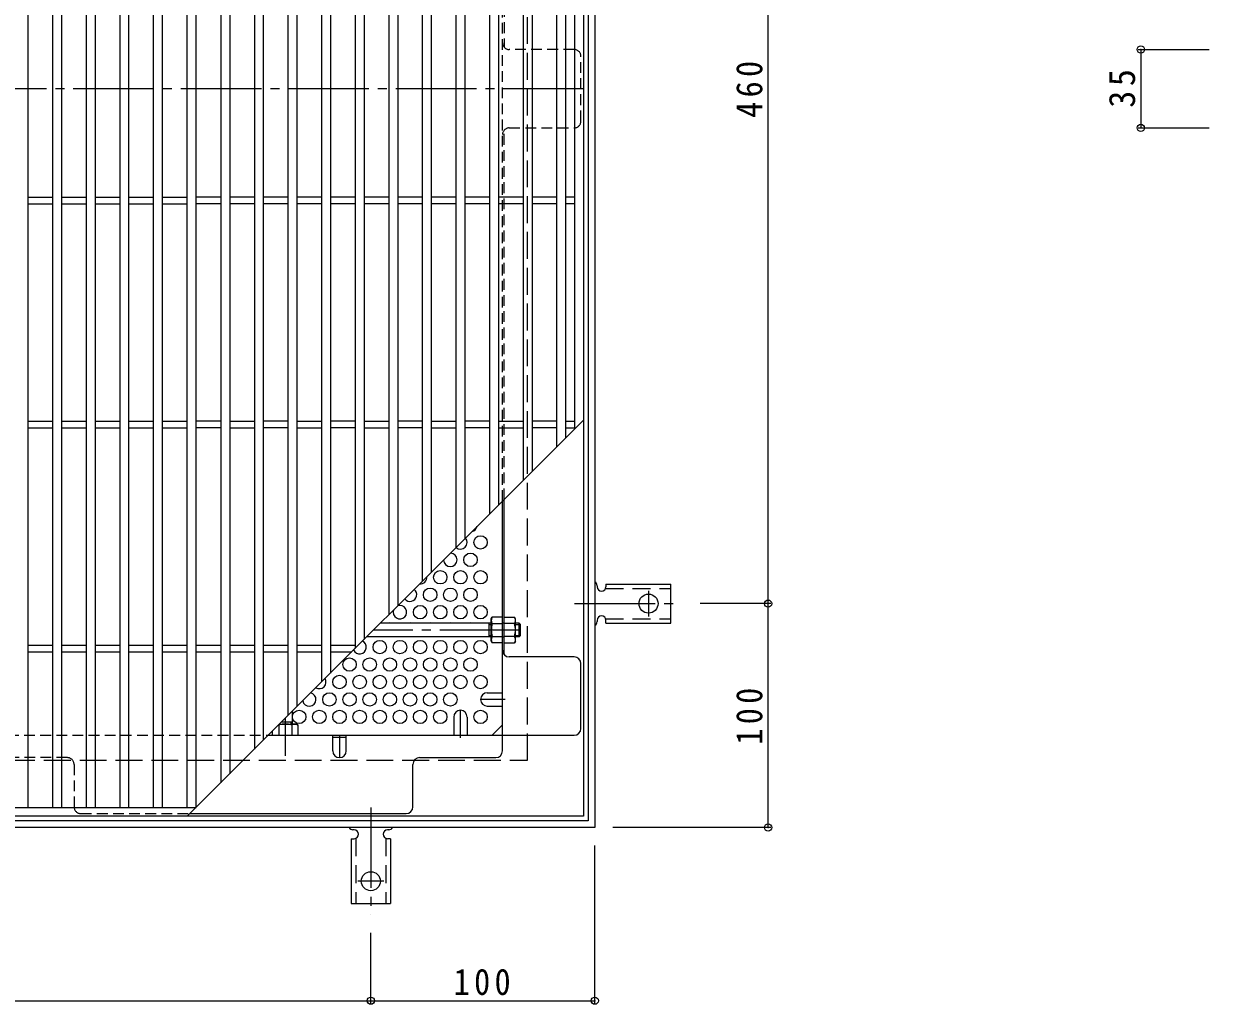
# Model space of a CAD drawing. Units: millimetres at full size, sheet at 1:4. Extents: x -953 to 1047, y -779 to 782.
# Drawn here: x -422 to 107, y -84 to 354 of the extents above; entities that cross this region are included whole.
import ezdxf

# ---------------------------------------------------------------- set-up
doc = ezdxf.new("R2010")
doc.units = ezdxf.units.MM
doc.header["$LTSCALE"] = 4
doc.header["$PDMODE"] = 32
doc.header["$PDSIZE"] = 3.2
for name, pattern in [('CHAIN1', [8, 5, -1, 1, -1]), ('CHAIN2', [12, 9, -1, 1, -1]), ('DASHED1', [1.8, 1.2, -0.6]), ('DASHED2', [3, 2, -1]), ('DASHED3', [4, 3, -1])]:
    doc.linetypes.add(name, pattern=pattern)
for name, color, linetype, lineweight in [('A-1_躯体', 3, 'Continuous', 9), ('A-2_仕上', 3, 'Continuous', 9), ('A-4_その他', 7, 'Continuous', 9), ('A-6_寸法', 2, 'Continuous', 9), ('A-7_ハッチ', 2, 'Continuous', 9), ('A-8_記号', 2, 'Continuous', 9), ('A-A_ﾊｯﾁ-ﾜｸ', 3, 'Continuous', 9), ('A-B_ﾊｯﾁ', 2, 'Continuous', 9)]:
    doc.layers.add(name, color=color, linetype=linetype, lineweight=lineweight)
doc.styles.add('ＭＳ ゴシック', font='')
doc.styles.get('ＭＳ ゴシック').set_extended_font_data('MS Gothic')

msp = doc.modelspace()

# ---------------------------------------------------------------- linework, layer by layer
at = {"layer": 'A-1_躯体', "color": 2}
for p, q in [((-170.292, 651.615), (-170.292, -2.385)), ((-167.292, 654.615), (-167.292, -5.385)), ((-170.292, -2.385), (-824.292, -2.385)), ((-167.292, -5.385), (-827.292, -5.385))]:
    msp.add_line(p, q, dxfattribs=at)
at = {"layer": 'A-1_躯体', "color": 2, "linetype": 'DASHED3'}
for p, q in [((-197.292, 24.615), (-197.292, 624.615)), ((-797.292, 24.615), (-197.292, 24.615))]:
    msp.add_line(p, q, dxfattribs=at)
at = {"layer": 'A-1_躯体'}
for p, q in [((-213.492, 85.812), (-263.095, 85.812)), ((-214.492, 79.812), (-214.492, 85.812)), ((-214.492, 85.312), (-213.492, 85.312)), ((-200.992, 85.812), (-202.692, 85.812)), ((-202.692, 85.312), (-200.492, 85.312)), ((-200.992, 79.812), (-200.992, 85.812)), ((-200.992, 85.812), (-200.492, 85.312)), ((-200.492, 80.312), (-200.492, 85.312)), ((-213.492, 79.812), (-269.095, 79.812)), ((-214.492, 80.312), (-213.492, 80.312)), ((-202.692, 80.312), (-200.492, 80.312)), ((-200.992, 79.812), (-202.692, 79.812)), ((-200.992, 79.812), (-200.492, 80.312)), ((-302.492, 46.416), (-302.492, 40.812)), ((-307.992, 40.916), (-307.992, 40.812)), ((-307.095, 41.812), (-302.492, 41.812)), ((-302.992, 41.812), (-302.992, 40.812))]:
    msp.add_line(p, q, dxfattribs=at)
at = {"layer": 'A-1_躯体', "linetype": 'CHAIN2'}
for p, q in [((-200.492, 82.812), (-266.095, 82.812)), ((-305.492, 43.416), (-305.492, 26.579))]:
    msp.add_line(p, q, dxfattribs=at)
at = {"layer": 'A-2_仕上'}
for p, q in [((-420.289, 3.615), (-420.289, 645.615)), ((-409.289, 3.615), (-409.289, 645.615)), ((-405.289, 3.615), (-405.289, 645.615)), ((-394.288, 3.615), (-394.288, 645.615)), ((-390.289, 3.615), (-390.289, 645.615)), ((-379.288, 3.615), (-379.288, 645.615)), ((-375.288, 3.615), (-375.288, 645.615)), ((-364.288, 3.615), (-364.288, 645.615)), ((-360.288, 3.615), (-360.288, 645.615)), ((-349.288, 3.615), (-349.288, 645.615)), ((-345.288, 3.619), (-345.288, 645.615)), ((-334.292, 645.615), (-334.292, 14.616)), ((-330.292, 645.615), (-330.292, 18.616)), ((-319.295, 645.615), (-319.295, 29.612)), ((-315.295, 645.615), (-315.295, 33.612)), ((-304.299, 645.615), (-304.299, 44.608)), ((-300.299, 645.615), (-300.299, 48.608)), ((-289.302, 645.615), (-289.302, 59.605)), ((-285.302, 645.615), (-285.302, 63.605)), ((-274.306, 645.615), (-274.306, 74.601)), ((-270.306, 645.615), (-270.306, 78.601)), ((-259.309, 645.615), (-259.309, 89.598)), ((-255.31, 645.615), (-255.31, 93.598)), ((-244.313, 645.615), (-244.313, 104.594)), ((-240.313, 645.615), (-240.313, 108.594)), ((-229.317, 645.615), (-229.317, 119.591)), ((-225.317, 645.615), (-225.317, 123.591)), ((-214.32, 645.615), (-214.32, 134.587)), ((-210.32, 645.615), (-210.32, 138.587)), ((-199.324, 645.615), (-199.324, 149.584)), ((-195.324, 645.615), (-195.324, 153.584)), ((-184.327, 645.615), (-184.327, 164.58)), ((-180.327, 645.615), (-180.327, 168.58)), ((-176.292, 645.615), (-176.292, 172.616)), ((-420.289, 276.115), (-409.289, 276.115)), ((-405.289, 276.115), (-394.288, 276.115)), ((-390.289, 276.115), (-379.288, 276.115)), ((-375.288, 276.115), (-364.288, 276.115)), ((-360.288, 276.115), (-349.288, 276.115)), ((-334.292, 276.115), (-345.288, 276.115)), ((-319.295, 276.115), (-330.292, 276.115)), ((-304.299, 276.115), (-315.295, 276.115)), ((-289.302, 276.115), (-300.299, 276.115)), ((-274.306, 276.115), (-285.302, 276.115)), ((-259.309, 276.115), (-270.306, 276.115)), ((-244.313, 276.115), (-255.31, 276.115)), ((-229.317, 276.115), (-240.313, 276.115)), ((-214.32, 276.115), (-225.317, 276.115)), ((-199.324, 276.115), (-210.32, 276.115)), ((-184.327, 276.115), (-195.324, 276.115)), ((-176.292, 276.115), (-180.327, 276.115)), ((-420.289, 273.115), (-409.289, 273.115)), ((-405.289, 273.115), (-394.288, 273.115)), ((-390.289, 273.115), (-379.288, 273.115)), ((-375.288, 273.115), (-364.288, 273.115)), ((-360.288, 273.115), (-349.288, 273.115)), ((-334.292, 273.115), (-345.288, 273.115)), ((-319.295, 273.115), (-330.292, 273.115)), ((-304.299, 273.115), (-315.295, 273.115)), ((-289.302, 273.115), (-300.299, 273.115)), ((-274.306, 273.115), (-285.302, 273.115)), ((-259.309, 273.115), (-270.306, 273.115)), ((-244.313, 273.115), (-255.31, 273.115)), ((-229.317, 273.115), (-240.313, 273.115)), ((-214.32, 273.115), (-225.317, 273.115)), ((-199.324, 273.115), (-210.32, 273.115)), ((-184.327, 273.115), (-195.324, 273.115)), ((-176.292, 273.115), (-180.327, 273.115)), ((-420.289, 176.115), (-409.289, 176.115)), ((-405.289, 176.115), (-394.288, 176.115)), ((-390.289, 176.115), (-379.288, 176.115)), ((-375.288, 176.115), (-364.288, 176.115)), ((-360.288, 176.115), (-349.288, 176.115)), ((-349.292, -0.385), (-172.291, 176.616)), ((-334.292, 176.115), (-345.288, 176.115)), ((-330.292, 176.115), (-319.292, 176.115)), ((-304.295, 176.115), (-315.292, 176.115)), ((-300.295, 176.115), (-289.295, 176.115)), ((-274.299, 176.115), (-285.295, 176.115)), ((-270.299, 176.115), (-259.299, 176.115)), ((-244.302, 176.115), (-255.299, 176.115)), ((-240.302, 176.115), (-229.302, 176.115)), ((-214.306, 176.115), (-225.302, 176.115)), ((-210.306, 176.115), (-199.305, 176.115)), ((-184.309, 176.115), (-195.306, 176.115)), ((-180.309, 176.115), (-176.292, 176.115)), ((-420.289, 173.115), (-409.289, 173.115)), ((-405.289, 173.115), (-394.288, 173.115)), ((-390.289, 173.115), (-379.288, 173.115)), ((-375.288, 173.115), (-364.288, 173.115)), ((-360.288, 173.115), (-349.288, 173.115)), ((-334.292, 173.115), (-345.288, 173.115)), ((-330.292, 173.115), (-319.292, 173.115)), ((-304.295, 173.115), (-315.292, 173.115)), ((-300.295, 173.115), (-289.295, 173.115)), ((-274.299, 173.115), (-285.295, 173.115)), ((-270.299, 173.115), (-259.299, 173.115)), ((-244.302, 173.115), (-255.299, 173.115)), ((-240.302, 173.115), (-229.302, 173.115)), ((-214.306, 173.115), (-225.302, 173.115)), ((-210.306, 173.115), (-199.305, 173.115)), ((-184.309, 173.115), (-195.306, 173.115)), ((-180.309, 173.115), (-176.292, 173.115)), ((-420.289, 76.115), (-409.289, 76.115)), ((-405.289, 76.115), (-394.288, 76.115)), ((-390.289, 76.115), (-379.288, 76.115)), ((-375.288, 76.115), (-364.288, 76.115)), ((-360.288, 76.115), (-349.288, 76.115)), ((-345.288, 76.115), (-334.288, 76.115)), ((-330.288, 76.115), (-319.288, 76.115)), ((-315.288, 76.115), (-304.288, 76.115)), ((-300.288, 76.115), (-289.288, 76.115)), ((-285.288, 76.115), (-274.288, 76.115)), ((-420.289, 73.115), (-409.289, 73.115)), ((-405.289, 73.115), (-394.288, 73.115)), ((-390.289, 73.115), (-379.288, 73.115)), ((-375.288, 73.115), (-364.288, 73.115)), ((-360.288, 73.115), (-349.288, 73.115)), ((-345.288, 73.115), (-334.288, 73.115)), ((-330.288, 73.115), (-319.288, 73.115)), ((-315.288, 73.115), (-304.288, 73.115)), ((-300.288, 73.115), (-289.288, 73.115)), ((-285.288, 73.115), (-275.792, 73.115)), ((-822.292, 3.615), (-345.292, 3.615))]:
    msp.add_line(p, q, dxfattribs=at)
msp.add_lwpolyline([(-172.291, 649.615), (-172.291, -0.385), (-822.292, -0.385)], dxfattribs=at)
at = {"layer": 'A-4_その他'}
for p, q in [((-89.914, 94.616), (-89.914, 554.615)), ((75.318, 342.116), (107.089, 342.116)), ((76.518, 342.116), (76.518, 307.115)), ((75.318, 307.115), (107.089, 307.115)), ((-88.714, 94.616), (-120.292, 94.616)), ((-89.914, -5.385), (-89.914, 94.616)), ((-88.714, -5.385), (-159.292, -5.385)), ((-167.292, -83.962), (-167.292, -13.385)), ((-267.292, -83.962), (-267.292, -52.385)), ((-727.291, -82.762), (-267.292, -82.762)), ((-267.292, -82.762), (-167.292, -82.762))]:
    msp.add_line(p, q, dxfattribs=at)
for p in [(76.518, 342.116), (76.518, 307.115), (-89.914, 94.616), (-89.914, -5.385), (-267.292, -82.762), (-167.292, -82.762)]:
    msp.add_point(p, dxfattribs=at)
at = {"layer": 'A-6_寸法'}
for centre in [(-218.292, 121.965), (-222.792, 114.171), (-236.292, 106.377), (-227.292, 106.377), (-218.292, 106.377), (-240.792, 98.583), (-231.792, 98.583), (-222.792, 98.583), (-245.292, 90.788), (-236.292, 90.788), (-227.292, 90.788), (-218.292, 90.788), (-263.292, 75.2), (-254.292, 75.2), (-245.292, 75.2), (-236.292, 75.2), (-227.292, 75.2), (-218.292, 75.2), (-276.792, 67.406), (-267.792, 67.406), (-258.792, 67.406), (-249.792, 67.406), (-240.792, 67.406), (-231.792, 67.406), (-222.792, 67.406), (-281.292, 59.612), (-272.292, 59.612), (-263.292, 59.612), (-254.292, 59.612), (-245.292, 59.612), (-236.292, 59.612), (-227.292, 59.612), (-218.292, 59.612), (-285.792, 51.817), (-276.792, 51.817), (-267.792, 51.817), (-258.792, 51.817), (-249.792, 51.817), (-240.792, 51.817), (-231.792, 51.817), (-299.292, 44.023), (-290.292, 44.023), (-281.292, 44.023), (-272.292, 44.023), (-263.292, 44.023), (-254.292, 44.023), (-245.292, 44.023), (-236.292, 44.023), (-218.292, 44.023)]:
    msp.add_circle(centre, 3, dxfattribs=at)
for centre, start, end in [((-222.792, 129.76), 284.19114, 345.80886), ((-227.292, 121.965), 229.72788, 40.27212), ((-231.792, 114.171), 181.04974, 88.95026), ((-245.292, 106.377), 265.60418, 4.39582), ((-249.792, 98.583), 217.783, 52.217), ((-254.292, 90.788), 160.56655, 109.43345), ((-258.792, 82.994), 69.91728, 110.08272), ((-249.792, 82.994), 69.91728, 110.08272), ((-240.792, 82.994), 69.91728, 110.08272), ((-231.792, 82.994), 69.91728, 110.08272), ((-222.792, 82.994), 69.91728, 110.08272), ((-272.292, 75.2), 205.5078, 64.4922), ((-290.292, 59.612), 238.57556, 31.42444), ((-294.792, 51.817), 192.19854, 77.80146)]:
    msp.add_arc(centre, 3, start, end, dxfattribs=at)
at = {"layer": 'A-7_ハッチ', "linetype": 'DASHED1'}
for p, q in [((-208.492, 140.416), (-208.492, 620.419)), ((-207.692, 577.462), (-207.692, 343.076)), ((-176.488, 342.116), (-205.492, 342.116)), ((-173.488, 310.115), (-173.488, 339.116)), ((-205.492, 307.115), (-176.488, 307.115)), ((-207.692, 141.216), (-207.692, 306.154)), ((-207.692, 85.812), (-208.492, 85.812)), ((-207.692, 79.612), (-208.492, 79.612)), ((-818.095, 35.812), (-313.095, 35.812)), ((-402.792, 25.812), (-462.792, 25.812)), ((-399.792, 22.812), (-399.792, 3.812)), ((-396.792, 0.812), (-348.095, 0.812))]:
    msp.add_line(p, q, dxfattribs=at)
at = {"layer": 'A-7_ハッチ', "linetype": 'CHAIN2'}
msp.add_line((-172.135, 324.615), (-822.017, 324.615), dxfattribs=at)
at = {"layer": 'A-7_ハッチ'}
for p, q in [((-208.492, 28.812), (-208.492, 140.416)), ((-207.692, 71.773), (-207.692, 141.216)), ((-176.488, 70.813), (-205.492, 70.813)), ((-173.488, 38.812), (-173.488, 67.813)), ((-213.104, 35.812), (-208.492, 40.424)), ((-313.095, 35.812), (-176.488, 35.812)), ((-284.292, 35.012), (-278.292, 35.012)), ((-248.493, 3.812), (-248.493, 22.812)), ((-245.493, 25.812), (-211.492, 25.812)), ((-348.095, 0.812), (-251.493, 0.812))]:
    msp.add_line(p, q, dxfattribs=at)
at = {"layer": 'A-7_ハッチ', "linetype": 'DASHED1'}
for centre, start, end in [((-205.492, 345.116), 180, 270), ((-176.488, 339.116), 0, 90), ((-205.492, 304.115), 90, 180), ((-176.488, 310.115), 270, 0), ((-402.792, 22.812), 0, 90), ((-396.792, 3.812), 180, 270)]:
    msp.add_arc(centre, 3, start, end, dxfattribs=at)
at = {"layer": 'A-7_ハッチ'}
for centre, start, end in [((-205.492, 73.813), 180, 270), ((-176.488, 67.813), 0, 90), ((-176.488, 38.812), 270, 0), ((-211.492, 28.812), 270, 0), ((-245.493, 22.812), 90, 180), ((-251.493, 3.812), 270, 0)]:
    msp.add_arc(centre, 3, start, end, dxfattribs=at)
at = {"layer": 'A-8_記号'}
for p, q in [((-215.292, 54.817), (-208.492, 54.817)), ((-215.292, 48.817), (-208.492, 48.817)), ((-230.292, 43.962), (-230.292, 35.812)), ((-224.292, 43.962), (-224.292, 35.812)), ((-284.292, 28.812), (-284.292, 35.812)), ((-278.292, 28.812), (-278.292, 35.812))]:
    msp.add_line(p, q, dxfattribs=at)
at = {"layer": 'A-8_記号', "linetype": 'CHAIN1'}
for p, q in [((-207.292, 51.817), (-218.292, 51.817)), ((-227.292, 34.612), (-227.292, 46.962)), ((-281.292, 35.812), (-281.292, 25.812))]:
    msp.add_line(p, q, dxfattribs=at)
at = {"layer": 'A-8_記号'}
for centre, start, end in [((-215.292, 51.817), 90, 270), ((-227.292, 43.962), 0, 180), ((-281.292, 28.812), 180, 0)]:
    msp.add_arc(centre, 3, start, end, dxfattribs=at)
at = {"layer": 'A-A_ﾊｯﾁ-ﾜｸ'}
for p, q in [((-166.292, 102.616), (-166.292, 102.116)), ((-162.292, 103.366), (-162.292, 102.116)), ((-162.292, 103.366), (-133.292, 103.366)), ((-133.292, 85.866), (-133.292, 103.366)), ((-166.292, 87.12), (-166.292, 86.607)), ((-162.292, 85.866), (-162.292, 87.116)), ((-162.292, 85.866), (-133.292, 85.866)), ((-276.042, -10.385), (-274.792, -10.385)), ((-276.042, -10.385), (-276.042, -39.385)), ((-274.787, -6.385), (-275.3, -6.385)), ((-259.292, -6.385), (-259.792, -6.385)), ((-258.541, -10.385), (-259.791, -10.385)), ((-258.541, -10.385), (-258.541, -39.385)), ((-276.042, -39.385), (-258.541, -39.385))]:
    msp.add_line(p, q, dxfattribs=at)
at = {"layer": 'A-A_ﾊｯﾁ-ﾜｸ', "linetype": 'DASHED2'}
for p, q in [((-162.438, 101.366), (-133.292, 101.366)), ((-162.438, 87.866), (-133.292, 87.866)), ((-274.042, -10.239), (-274.042, -39.385)), ((-260.541, -10.239), (-260.541, -39.385))]:
    msp.add_line(p, q, dxfattribs=at)
at = {"layer": 'A-A_ﾊｯﾁ-ﾜｸ', "color": 7, "linetype": 'CHAIN2'}
for p, q in [((-143.292, 100.392), (-143.292, 88.84)), ((-176.292, 94.616), (-128.292, 94.616)), ((-267.292, 3.616), (-267.292, -44.385)), ((-261.516, -29.385), (-273.068, -29.385))]:
    msp.add_line(p, q, dxfattribs=at)
at = {"layer": 'A-A_ﾊｯﾁ-ﾜｸ'}
for centre in [(-143.292, 94.616), (-267.292, -29.385)]:
    msp.add_circle(centre, 4.25, dxfattribs=at)
for centre, start, end in [((-168.292, 102.616), 0.27597, 60.00049), ((-164.292, 102.116), 180, 0), ((-168.292, 86.616), 299.99928, 359.75838), ((-164.292, 87.116), 0, 179.86671), ((-275.292, -4.385), 209.99928, 269.75838), ((-274.792, -8.385), 270, 89.86671), ((-259.791, -8.385), 90, 270), ((-259.292, -4.385), 270.27597, 330.00049)]:
    msp.add_arc(centre, 2, start, end, dxfattribs=at)
at = {"layer": 'A-B_ﾊｯﾁ'}
for p, q in [((-213.492, 87.812), (-213.059, 88.562)), ((-213.492, 77.812), (-213.492, 87.812)), ((-208.492, 88.562), (-213.059, 88.562)), ((-213.059, 85.675), (-208.492, 85.675)), ((-208.492, 77.062), (-208.492, 88.562)), ((-207.692, 77.062), (-207.692, 88.562)), ((-207.692, 88.562), (-203.125, 88.562)), ((-203.125, 85.675), (-207.692, 85.675)), ((-202.692, 87.812), (-203.125, 88.562)), ((-202.692, 77.812), (-202.692, 87.812)), ((-213.059, 79.949), (-208.492, 79.949)), ((-203.125, 79.949), (-207.692, 79.949)), ((-213.492, 77.812), (-213.059, 77.062)), ((-208.492, 77.062), (-213.059, 77.062)), ((-207.692, 77.062), (-203.125, 77.062)), ((-202.692, 77.812), (-203.125, 77.062)), ((-311.242, 35.812), (-311.242, 37.666)), ((-308.355, 40.379), (-308.355, 35.812)), ((-308.095, 40.812), (-300.492, 40.812)), ((-302.628, 40.379), (-302.628, 35.812)), ((-300.492, 40.812), (-299.742, 40.379)), ((-299.742, 35.812), (-299.742, 40.379))]:
    msp.add_line(p, q, dxfattribs=at)
for centre, radius, start, end in [((-210.21, 86.917), 3.29, 149.99998, 176.07924), ((-210.757, 87.152), 2.735, 180.2103, 212.68507), ((-203.809, 82.812), 9.683, 162.79973, 197.20026), ((-205.974, 86.917), 3.29, 3.92076, 30.00002), ((-205.426, 87.152), 2.735, 327.31493, 359.7897), ((-212.374, 82.812), 9.683, 342.79974, 17.20027), ((-210.757, 78.472), 2.735, 147.31491, 179.78969), ((-205.426, 78.472), 2.735, 0.21031, 32.68509), ((-210.21, 78.707), 3.29, 183.92075, 210), ((-205.974, 78.707), 3.29, 330, 356.07925), ((-309.832, 38.077), 2.735, 57.31491, 59.9618), ((-305.492, 31.129), 9.683, 72.79973, 107.20026), ((-301.151, 38.077), 2.735, 90.2103, 122.68507), ((-301.386, 37.53), 3.29, 59.99998, 86.07924)]:
    msp.add_arc(centre, radius, start, end, dxfattribs=at)

# ---------------------------------------------------------------- texts
at = {"layer": 'A-4_その他', "color": 2, "char_height": 11.73, "attachment_point": 7, "rotation": 90, "style": 'ＭＳ ゴシック'}
for s, insert in [('\\T1.27;\\W0.9;460', (-92.314, 311.616)), ('\\T1.27;\\W0.95;35', (74.118, 316.116)), ('\\T1.27;\\W0.9;100', (-92.314, 31.616))]:
    msp.add_mtext(s, dxfattribs=dict(at, insert=insert))
at = {"layer": 'A-4_その他', "color": 2, "insert": (-230.292, -80.362), "char_height": 11.73, "attachment_point": 7, "style": 'ＭＳ ゴシック'}
msp.add_mtext('\\T1.27;\\W0.9;100', dxfattribs=at)

doc.saveas('drawing.dxf')
